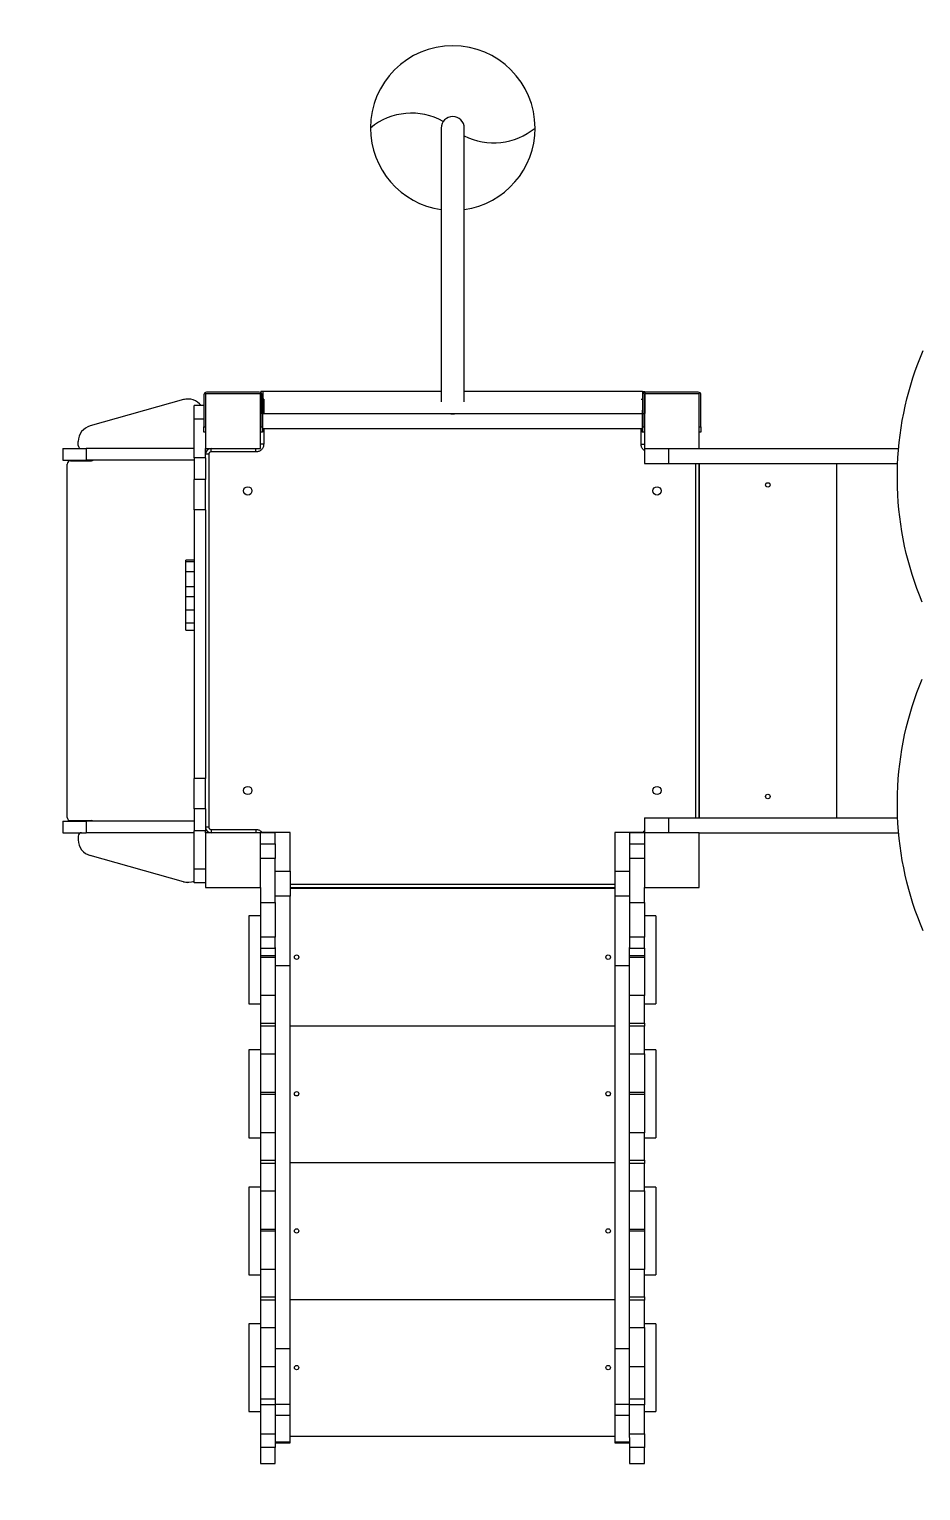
# Model space of a CAD drawing. Header units: millimetres. Extents: x -5136 to 7768, y -7241 to 6389.
# Drawn here: x -2827 to -1202, y -935 to 1729 of the extents above; entities that cross this region are included whole.
import ezdxf

# ---------------------------------------------------------------- set-up
doc = ezdxf.new("R2010")
doc.units = ezdxf.units.MM
for name, color, linetype in [('DIKOM_ЗОНА', 80, 'Continuous'), ('DIKOM_ОБЪЕКТ', 7, 'Continuous'), ('DIKOM_РАЗМЕР_ОБЪЕКТА', 7, 'Continuous')]:
    doc.layers.add(name, color=color, linetype=linetype)
doc.styles.add('style1', font='arial.ttf', dxfattribs={"width": 0.8})
doc.dimstyles.new('1-50', dxfattribs={"dimtxt": 300, "dimasz": 200, "dimexe": 100, "dimexo": 0, "dimgap": 100, "dimtad": 1, "dimtxsty": 'style1', "dimcen": 200, "dimclrd": 7, "dimclre": 7, "dimclrt": 7, "dimadec": 1, "dimazin": 2, "dimtfac": 1, "dimtmove": 0, "dimatfit": 2, "dimfxl": 0, "dimlwd": 25, "dimlwe": 18, "dimarcsym": 0})

# ---------------------------------------------------------------- blocks, each defined once
blk = doc.blocks.new('*D11')
at = {"layer": 'Defpoints', "color": 0, "transparency": 16777216}
for p in [(-3635.9, 3225.1), (4714.3, -2234.9), (4714.3, -5855.6)]:
    blk.add_point(p, dxfattribs=at)
at = {"layer": 'DIKOM_РАЗМЕР_ОБЪЕКТА', "color": 7, "lineweight": 18, "transparency": 16777216}
for p, q in [((-3635.9, 3225.1), (-3635.9, -5955.6)), ((4714.3, -2234.9), (4714.3, -5955.6))]:
    blk.add_line(p, q, dxfattribs=at)
at = {"layer": 'DIKOM_РАЗМЕР_ОБЪЕКТА', "color": 7, "lineweight": 25, "transparency": 16777216}
blk.add_line((-3435.9, -5855.6), (4514.3, -5855.6), dxfattribs=at)
at = {"layer": 'DIKOM_РАЗМЕР_ОБЪЕКТА', "color": 7, "transparency": 16777216}
for points in [[(-3435.9, -5822.2), (-3435.9, -5888.9), (-3635.9, -5855.6)], [(4514.3, -5822.2), (4514.3, -5888.9), (4714.3, -5855.6)]]:
    blk.add_solid(points, dxfattribs=at)
at = {"layer": 'DIKOM_РАЗМЕР_ОБЪЕКТА', "color": 7, "transparency": 16777216, "insert": (351, -5602.3), "char_height": 300, "attachment_point": 5, "style": 'style1'}
blk.add_mtext('8350', dxfattribs=at)
blk = doc.blocks.new('*D13')
at = {"layer": 'Defpoints', "color": 0, "transparency": 16777216}
for p in [(-5135.9, 3339.1), (6199.1, -1534.9), (6199.1, -7141)]:
    blk.add_point(p, dxfattribs=at)
at = {"layer": 'DIKOM_РАЗМЕР_ОБЪЕКТА', "color": 7, "lineweight": 18, "transparency": 16777216}
for p, q in [((-5135.9, 3339.1), (-5135.9, -7241)), ((6199.1, -1534.9), (6199.1, -7241))]:
    blk.add_line(p, q, dxfattribs=at)
at = {"layer": 'DIKOM_РАЗМЕР_ОБЪЕКТА', "color": 7, "lineweight": 25, "transparency": 16777216}
blk.add_line((-4935.9, -7141), (5999.1, -7141), dxfattribs=at)
at = {"layer": 'DIKOM_РАЗМЕР_ОБЪЕКТА', "color": 7, "transparency": 16777216}
for points in [[(-4935.9, -7107.7), (-4935.9, -7174.3), (-5135.9, -7141)], [(5999.1, -7107.7), (5999.1, -7174.3), (6199.1, -7141)]]:
    blk.add_solid(points, dxfattribs=at)
at = {"layer": 'DIKOM_РАЗМЕР_ОБЪЕКТА', "color": 7, "transparency": 16777216, "insert": (1341, -6887.7), "char_height": 300, "attachment_point": 5, "style": 'style1'}
blk.add_mtext('11350', dxfattribs=at)

msp = doc.modelspace()

# ---------------------------------------------------------------- linework, layer by layer
at = {"layer": 'DIKOM_ЗОНА', "color": 3, "lineweight": 15}
msp.add_lwpolyline([(-4531.344, 1643.599, -0.29957505), (-3926.767, 725.1), (-3926.767, -898.155, 0.35718554), (-2722.638, -2368.686, -0.35718554), (-1919.885, -3349.04), (-1919.885, -3511.949, 0.41272563), (-427.509, -5011.929), (1525.411, -5021.856, 0.16147487), (2123.904, -4826.769, -0.17554559), (2777.089, -4633.457, 0.23878514), (4020.729, -4094.438, -0.21350644), (4753.675, -3733.966, 0.40359769), (6199.116, -2234.958), (6199.116, -834.9, 0.30440132), (5578.229, 90.451, -0.3034451), (4957.347, 1012.3), (4955.43, 1559.977, 0.26730996), (4203.99, 2854.599, -0.25722998)], format="xyb", dxfattribs=at)
at = {"layer": 'DIKOM_ОБЪЕКТ', "color": 7, "linetype": 'Continuous', "lineweight": 15}
for p, q in [((-2075.974, 1549.235), (-2075.974, 1050.035)), ((-2033.974, 1050.035), (-2033.974, 1549.235)), ((-2407.686, 1067.866), (-2503.686, 1067.866)), ((-2400.974, 1069.235), (-2404.974, 1069.235)), ((-2404.974, 1069.235), (-2404.974, 1029.235)), ((-2075.974, 1069.235), (-2400.974, 1069.235)), ((-2400.974, 1069.235), (-2400.974, 1029.235)), ((-1708.974, 1069.235), (-2033.974, 1069.235)), ((-1708.974, 1069.235), (-1708.974, 1029.235)), ((-1708.974, 1069.235), (-1704.974, 1069.235)), ((-1704.974, 1069.235), (-1704.974, 1029.235)), ((-1607.686, 1067.866), (-1703.686, 1067.866)), ((-2545.775, 1054.201), (-2715.775, 1006.601)), ((-2545.775, 1054.201), (-2715.775, 1006.601)), ((-2545.775, 1054.201), (-2545.775, 1054.201)), ((-2537.686, 1055.312), (-2537.686, 1055.312)), ((-2508.686, 1043.336), (-2526.686, 1043.336)), ((-2526.686, 1018.336), (-2526.686, 1043.336)), ((-2508.686, 1062.866), (-2508.686, 1004.866)), ((-2505.686, 1064.866), (-2505.686, 964.866)), ((-2405.686, 1064.866), (-2505.686, 1064.866)), ((-2405.686, 964.866), (-2405.686, 1064.866)), ((-2402.686, 1004.866), (-2402.686, 1062.866)), ((-2399.686, 1054.866), (-2402.686, 1054.866)), ((-2399.686, 1054.866), (-2399.686, 1028.366)), ((-1711.686, 1054.866), (-1708.686, 1054.866)), ((-1708.686, 1062.866), (-1708.686, 1004.866)), ((-1705.686, 1064.866), (-1705.686, 964.866)), ((-1605.686, 1064.866), (-1705.686, 1064.866)), ((-1605.686, 964.866), (-1605.686, 1064.866)), ((-1602.686, 1004.866), (-1602.686, 1062.866)), ((-2526.686, 948.336), (-2526.686, 1018.336)), ((-2508.686, 1018.336), (-2526.686, 1018.336)), ((-2400.974, 1029.235), (-2404.974, 1029.235)), ((-2401.686, 1034.866), (-2402.686, 1034.866)), ((-2401.686, 1034.866), (-2401.686, 994.866)), ((-1709.686, 1028.366), (-2401.686, 1028.366)), ((-2400.974, 1029.235), (-2061.377, 1029.235)), ((-2048.571, 1029.235), (-1708.974, 1029.235)), ((-1708.686, 1034.866), (-1709.686, 1034.866)), ((-1709.686, 1034.866), (-1709.686, 994.866)), ((-1708.974, 1029.235), (-1704.974, 1029.235)), ((-2715.775, 1006.601), (-2715.775, 1006.601)), ((-2508.686, 1004.866), (-2505.686, 1004.866)), ((-2508.686, 994.866), (-2508.686, 1004.866)), ((-2505.686, 994.866), (-2508.686, 994.866)), ((-2405.686, 1004.866), (-2402.686, 1004.866)), ((-2402.686, 994.866), (-2405.686, 994.866)), ((-2402.686, 1004.866), (-2402.686, 994.866)), ((-2401.686, 994.866), (-2402.686, 994.866)), ((-2401.686, 1001.366), (-1709.686, 1001.366)), ((-2399.686, 1001.366), (-2399.686, 972.866)), ((-1711.686, 972.866), (-1711.686, 1001.366)), ((-1708.686, 994.866), (-1709.686, 994.866)), ((-1708.686, 1004.866), (-1705.686, 1004.866)), ((-1708.686, 994.866), (-1708.686, 1004.866)), ((-1705.686, 994.866), (-1708.686, 994.866)), ((-1605.686, 1004.866), (-1602.686, 1004.866)), ((-1602.686, 994.866), (-1605.686, 994.866)), ((-1602.686, 1004.866), (-1602.686, 994.866)), ((-2765.686, 964.866), (-2765.686, 943.866)), ((-2765.686, 964.866), (-2723.002, 964.866)), ((-2737.686, 970.866), (-2737.686, 977.712)), ((-2737.686, 977.712), (-2737.686, 977.712)), ((-2737.686, 970.866), (-2737.686, 977.712)), ((-2737.686, 970.866), (-2737.686, 970.866)), ((-2723.002, 964.866), (-2723.002, 943.866)), ((-2526.686, 964.866), (-2723.002, 964.866)), ((-2505.686, 948.336), (-2505.686, 964.866)), ((-2505.686, 964.866), (-2405.686, 964.866)), ((-2495.686, 958.866), (-2495.686, 964.866)), ((-2413.686, 958.866), (-2413.686, 964.866)), ((-2399.686, 972.866), (-2405.686, 972.866)), ((-1711.686, 972.866), (-1705.686, 972.866)), ((-1705.686, 964.866), (-1605.686, 964.866)), ((-1705.686, 964.866), (-1705.686, 937.866)), ((-1661.917, 964.866), (-1661.917, 937.866)), ((-1605.686, 964.866), (-1242.233, 964.866)), ((-2765.686, 943.866), (-2723.002, 943.866)), ((-2757.686, 292.866), (-2757.686, 936.866)), ((-2757.686, 936.866), (-2757.686, 936.866)), ((-2757.686, 292.866), (-2757.686, 936.866)), ((-2751.686, 942.866), (-2713.686, 942.866)), ((-2526.686, 943.866), (-2723.002, 943.866)), ((-2505.686, 948.336), (-2526.686, 948.336)), ((-2526.686, 948.336), (-2526.686, 908.336)), ((-2499.686, 954.866), (-2505.686, 954.866)), ((-2505.686, 948.336), (-2505.686, 908.336)), ((-2499.686, 954.866), (-2499.686, 274.866)), ((-2413.686, 958.866), (-2495.686, 958.866)), ((-1705.686, 937.866), (-1661.917, 937.866)), ((-1661.917, 937.866), (-1243.983, 937.866)), ((-1611.686, 291.866), (-1611.686, 937.866)), ((-1605.686, 291.866), (-1605.686, 937.866)), ((-1605.683, 937.866), (-1605.683, 291.866)), ((-1355.683, 937.866), (-1355.683, 291.866)), ((-2505.686, 908.336), (-2526.686, 908.336)), ((-2526.686, 853.065), (-2526.686, 908.336)), ((-2505.686, 853.065), (-2505.686, 908.336)), ((-2505.686, 853.065), (-2526.686, 853.065)), ((-2526.686, 853.065), (-2526.686, 363.608)), ((-2505.686, 853.065), (-2505.686, 363.608)), ((-2526.686, 761.658), (-2541.686, 761.658)), ((-2541.686, 758.969), (-2541.686, 761.658)), ((-2541.686, 758.969), (-2526.686, 758.969)), ((-2541.686, 741.081), (-2541.686, 758.969)), ((-2541.686, 741.081), (-2526.686, 741.081)), ((-2541.686, 713.368), (-2541.686, 741.081)), ((-2541.686, 713.368), (-2526.686, 713.368)), ((-2541.686, 695.499), (-2541.686, 713.368)), ((-2541.686, 695.499), (-2526.686, 695.499)), ((-2541.686, 670.94), (-2541.686, 695.499)), ((-2541.686, 670.94), (-2526.686, 670.94)), ((-2541.686, 647.152), (-2541.686, 670.94)), ((-2541.686, 647.152), (-2526.686, 647.152)), ((-2541.686, 634.08), (-2541.686, 647.152)), ((-2541.686, 634.08), (-2526.686, 634.08)), ((-2505.686, 363.608), (-2526.686, 363.608)), ((-2526.686, 308.336), (-2526.686, 363.608)), ((-2505.686, 308.336), (-2505.686, 363.608)), ((-2505.686, 308.336), (-2526.686, 308.336)), ((-2526.686, 308.336), (-2526.686, 268.336)), ((-2505.686, 308.336), (-2505.686, 268.336)), ((-2765.686, 285.866), (-2765.686, 264.866)), ((-2765.686, 285.866), (-2723.002, 285.866)), ((-2757.686, 292.866), (-2757.686, 292.866)), ((-2751.686, 286.866), (-2713.686, 286.866)), ((-2723.002, 285.866), (-2723.002, 264.866)), ((-2526.686, 285.866), (-2723.002, 285.866)), ((-2505.686, 268.336), (-2526.686, 268.336)), ((-2526.686, 198.336), (-2526.686, 268.336)), ((-2499.686, 274.866), (-2505.686, 274.866)), ((-2505.686, 264.866), (-2505.686, 268.336)), ((-2495.686, 270.866), (-2413.686, 270.866)), ((-2495.686, 270.866), (-2495.686, 264.866)), ((-2413.686, 270.866), (-2413.686, 264.866)), ((-1705.686, 291.866), (-1705.686, 264.866)), ((-1705.686, 291.866), (-1661.917, 291.866)), ((-1661.917, 291.866), (-1661.917, 264.866)), ((-1661.917, 291.866), (-1243.963, 291.866)), ((-2765.686, 264.866), (-2723.002, 264.866)), ((-2737.686, 258.866), (-2737.686, 252.02)), ((-2737.686, 258.866), (-2737.686, 258.866)), ((-2737.686, 258.866), (-2737.686, 252.02)), ((-2737.686, 252.02), (-2737.686, 252.02)), ((-2526.686, 264.866), (-2723.002, 264.866)), ((-2405.686, 264.866), (-2505.686, 264.866)), ((-2505.686, 264.866), (-2505.686, 164.866)), ((-2378.686, 265.038), (-2405.686, 265.038)), ((-2405.686, 265.038), (-2405.686, 264.866)), ((-2378.686, 264.866), (-2405.686, 264.866)), ((-2405.686, 164.866), (-2405.686, 264.866)), ((-2405.686, 244.866), (-2378.686, 244.866)), ((-2378.686, 265.038), (-2378.686, 264.866)), ((-2351.686, 265.038), (-2378.686, 265.038)), ((-2378.686, 244.866), (-2378.686, 264.866)), ((-2378.686, 244.866), (-2378.686, 217.683)), ((-2351.686, 195.038), (-2351.686, 265.038)), ((-1759.686, 265.038), (-1759.686, 195.038)), ((-1732.686, 265.038), (-1759.686, 265.038)), ((-1732.686, 264.866), (-1732.686, 265.038)), ((-1705.686, 265.038), (-1732.686, 265.038)), ((-1705.686, 264.866), (-1732.686, 264.866)), ((-1732.686, 264.866), (-1732.686, 244.866)), ((-1732.686, 244.866), (-1705.686, 244.866)), ((-1732.686, 244.866), (-1732.686, 217.683)), ((-1705.686, 264.866), (-1705.686, 164.866)), ((-1605.686, 264.866), (-1705.686, 264.866)), ((-1605.686, 164.866), (-1605.686, 264.866)), ((-1605.686, 264.866), (-1242.192, 264.866)), ((-2545.775, 175.531), (-2715.775, 223.131)), ((-2715.775, 223.131), (-2715.775, 223.131)), ((-2545.775, 175.531), (-2715.775, 223.131)), ((-2378.686, 217.683), (-2405.686, 217.683)), ((-2378.686, 137.859), (-2378.686, 217.683)), ((-1705.686, 217.683), (-1732.686, 217.683)), ((-1732.686, 217.683), (-1732.686, 137.859)), ((-2505.686, 198.336), (-2526.686, 198.336)), ((-2526.686, 173.336), (-2526.686, 198.336)), ((-2378.686, 195.038), (-2351.686, 195.038)), ((-2351.686, 195.038), (-2351.686, 149.017)), ((-1759.686, 195.038), (-1732.686, 195.038)), ((-1759.686, 195.038), (-1759.686, 149.017)), ((-2545.775, 175.531), (-2545.775, 175.531)), ((-2537.686, 174.42), (-2537.686, 174.42)), ((-2505.686, 173.336), (-2526.686, 173.336)), ((-2505.686, 164.866), (-2405.686, 164.866)), ((-2405.686, 164.866), (-2405.686, 137.859)), ((-2351.686, 170.866), (-1759.686, 170.866)), ((-2351.686, 164.866), (-1759.686, 164.866)), ((-1759.686, 163.038), (-2351.686, 163.038)), ((-1705.686, 137.859), (-1705.686, 164.866)), ((-1705.686, 164.866), (-1605.686, 164.866)), ((-2405.686, 137.859), (-2378.686, 137.859)), ((-2405.686, 137.859), (-2405.686, 74.756)), ((-2351.686, 149.017), (-2378.686, 149.017)), ((-2378.686, 137.859), (-2378.686, 74.756)), ((-2351.686, 22.493), (-2351.686, 149.017)), ((-1732.686, 149.017), (-1759.686, 149.017)), ((-1759.686, 149.017), (-1759.686, 22.493)), ((-1732.686, 137.859), (-1705.686, 137.859)), ((-1732.686, 137.859), (-1732.686, 74.756)), ((-1705.686, 137.859), (-1705.686, 74.756)), ((-2405.686, 113.259), (-2426.686, 113.259)), ((-2426.686, 113.259), (-2426.686, -46.741)), ((-1684.686, 113.259), (-1705.686, 113.259)), ((-1684.686, 113.259), (-1684.686, -46.741)), ((-2378.686, 74.756), (-2405.686, 74.756)), ((-2405.686, 74.756), (-2405.686, 54.58)), ((-2405.686, 54.58), (-2378.686, 54.58)), ((-2405.686, 54.58), (-2405.686, 41.038)), ((-2378.686, 55.374), (-2378.686, 74.756)), ((-2378.686, 55.374), (-2378.686, 22.493)), ((-1705.686, 74.756), (-1732.686, 74.756)), ((-1732.686, 74.756), (-1732.686, 55.374)), ((-1732.686, 22.493), (-1732.686, 55.374)), ((-1732.686, 54.58), (-1705.686, 54.58)), ((-1705.686, 54.58), (-1705.686, 74.756)), ((-1705.686, 54.58), (-1705.686, 41.038)), ((-2405.686, 41.038), (-2378.686, 41.038)), ((-2405.686, 41.038), (-2405.686, 38.038)), ((-2405.686, 38.038), (-2378.686, 38.038)), ((-2405.686, 38.038), (-2405.686, -31.962)), ((-1732.686, 41.038), (-1705.686, 41.038)), ((-1732.686, 38.038), (-1705.686, 38.038)), ((-1705.686, 41.038), (-1705.686, 38.038)), ((-1705.686, 38.038), (-1705.686, -31.962)), ((-2351.686, 22.493), (-2378.686, 22.493)), ((-2378.686, 22.493), (-2378.686, -675.552)), ((-2351.686, -675.552), (-2351.686, 22.493)), ((-1732.686, 22.493), (-1759.686, 22.493)), ((-1759.686, 22.493), (-1759.686, -675.552)), ((-1732.686, -675.552), (-1732.686, 22.493)), ((-2426.686, -46.741), (-2405.686, -46.741)), ((-2378.686, -31.962), (-2405.686, -31.962)), ((-2405.686, -31.962), (-2405.686, -81.962)), ((-1705.686, -31.962), (-1732.686, -31.962)), ((-1705.686, -81.962), (-1705.686, -31.962)), ((-1705.686, -46.741), (-1684.686, -46.741)), ((-2405.686, -81.962), (-2378.686, -81.962)), ((-2405.686, -81.962), (-2405.686, -87.962)), ((-2378.686, -87.962), (-2405.686, -87.962)), ((-2405.686, -87.962), (-2405.686, -137.962)), ((-2351.686, -86.962), (-1759.686, -86.962)), ((-1732.686, -81.962), (-1705.686, -81.962)), ((-1705.686, -87.962), (-1732.686, -87.962)), ((-1705.686, -81.962), (-1705.686, -87.962)), ((-1705.686, -137.962), (-1705.686, -87.962)), ((-2405.686, -130.962), (-2426.686, -130.962)), ((-2426.686, -130.962), (-2426.686, -290.962)), ((-1684.686, -130.962), (-1705.686, -130.962)), ((-1684.686, -130.962), (-1684.686, -290.962)), ((-2405.686, -137.962), (-2378.686, -137.962)), ((-2405.686, -137.962), (-2405.686, -207.962)), ((-1732.686, -137.962), (-1705.686, -137.962)), ((-1705.686, -137.962), (-1705.686, -207.962)), ((-2405.686, -207.962), (-2378.686, -207.962)), ((-2405.686, -207.962), (-2405.686, -211.962)), ((-2405.686, -211.962), (-2378.686, -211.962)), ((-2405.686, -211.962), (-2405.686, -281.962)), ((-1732.686, -207.962), (-1705.686, -207.962)), ((-1732.686, -211.962), (-1705.686, -211.962)), ((-1705.686, -207.962), (-1705.686, -211.962)), ((-1705.686, -211.962), (-1705.686, -281.962)), ((-2426.686, -290.962), (-2405.686, -290.962)), ((-2378.686, -281.962), (-2405.686, -281.962)), ((-2405.686, -281.962), (-2405.686, -331.962)), ((-1705.686, -281.962), (-1732.686, -281.962)), ((-1705.686, -331.962), (-1705.686, -281.962)), ((-1705.686, -290.962), (-1684.686, -290.962)), ((-2405.686, -331.962), (-2378.686, -331.962)), ((-2405.686, -331.962), (-2405.686, -337.962)), ((-2378.686, -337.962), (-2405.686, -337.962)), ((-2405.686, -337.962), (-2405.686, -387.962)), ((-2351.686, -335.962), (-1759.686, -335.962)), ((-1732.686, -331.962), (-1705.686, -331.962)), ((-1705.686, -337.962), (-1732.686, -337.962)), ((-1705.686, -331.962), (-1705.686, -337.962)), ((-1705.686, -387.962), (-1705.686, -337.962)), ((-2405.686, -380.962), (-2426.686, -380.962)), ((-2426.686, -380.962), (-2426.686, -540.962)), ((-2405.686, -387.962), (-2378.686, -387.962)), ((-2405.686, -387.962), (-2405.686, -457.962)), ((-1732.686, -387.962), (-1705.686, -387.962)), ((-1684.686, -380.962), (-1705.686, -380.962)), ((-1705.686, -387.962), (-1705.686, -457.962)), ((-1684.686, -380.962), (-1684.686, -540.962)), ((-2405.686, -457.962), (-2378.686, -457.962)), ((-2405.686, -457.962), (-2405.686, -460.962)), ((-2405.686, -460.962), (-2378.686, -460.962)), ((-2405.686, -460.962), (-2405.686, -530.962)), ((-1732.686, -457.962), (-1705.686, -457.962)), ((-1732.686, -460.962), (-1705.686, -460.962)), ((-1705.686, -457.962), (-1705.686, -460.962)), ((-1705.686, -460.962), (-1705.686, -530.962)), ((-2378.686, -530.962), (-2405.686, -530.962)), ((-2405.686, -530.962), (-2405.686, -580.962)), ((-1705.686, -530.962), (-1732.686, -530.962)), ((-1705.686, -580.962), (-1705.686, -530.962)), ((-2426.686, -540.962), (-2405.686, -540.962)), ((-1705.686, -540.962), (-1684.686, -540.962)), ((-2405.686, -580.962), (-2378.686, -580.962)), ((-2405.686, -580.962), (-2405.686, -586.962)), ((-2351.686, -585.962), (-1759.686, -585.962)), ((-1732.686, -580.962), (-1705.686, -580.962)), ((-1705.686, -580.962), (-1705.686, -586.962)), ((-2378.686, -586.962), (-2405.686, -586.962)), ((-2405.686, -586.962), (-2405.686, -636.962)), ((-1705.686, -586.962), (-1732.686, -586.962)), ((-1705.686, -636.962), (-1705.686, -586.962)), ((-2405.686, -629.962), (-2426.686, -629.962)), ((-2426.686, -629.962), (-2426.686, -789.962)), ((-2405.686, -636.962), (-2378.686, -636.962)), ((-2405.686, -636.962), (-2405.686, -708.012)), ((-1732.686, -636.962), (-1705.686, -636.962)), ((-1684.686, -629.962), (-1705.686, -629.962)), ((-1705.686, -636.962), (-1705.686, -708.012)), ((-1684.686, -629.962), (-1684.686, -789.962)), ((-2351.686, -675.552), (-2378.686, -675.552)), ((-2378.686, -675.552), (-2378.686, -777.421)), ((-2351.686, -777.421), (-2351.686, -675.552)), ((-1732.686, -675.552), (-1759.686, -675.552)), ((-1759.686, -675.552), (-1759.686, -777.421)), ((-1732.686, -777.421), (-1732.686, -675.552)), ((-2405.686, -708.012), (-2378.686, -708.012)), ((-2405.686, -708.012), (-2405.686, -766.923)), ((-1732.686, -708.012), (-1705.686, -708.012)), ((-1705.686, -708.012), (-1705.686, -766.923)), ((-2405.686, -766.923), (-2378.686, -766.923)), ((-2405.686, -766.923), (-2405.686, -777.712)), ((-1732.686, -766.923), (-1705.686, -766.923)), ((-1705.686, -766.923), (-1705.686, -777.712)), ((-2426.686, -789.962), (-2405.686, -789.962)), ((-2378.686, -777.712), (-2405.686, -777.712)), ((-2405.686, -777.712), (-2405.686, -830.646)), ((-2351.686, -777.421), (-2378.686, -777.421)), ((-2378.686, -777.421), (-2378.686, -797.55)), ((-2351.686, -797.55), (-2378.686, -797.55)), ((-2378.686, -797.55), (-2378.686, -837.316)), ((-2351.686, -797.55), (-2351.686, -777.421)), ((-2351.686, -846.208), (-2351.686, -797.55)), ((-1732.686, -777.421), (-1759.686, -777.421)), ((-1759.686, -777.421), (-1759.686, -797.55)), ((-1732.686, -797.55), (-1759.686, -797.55)), ((-1759.686, -797.55), (-1759.686, -846.208)), ((-1732.686, -797.55), (-1732.686, -777.421)), ((-1705.686, -777.712), (-1732.686, -777.712)), ((-1732.686, -837.316), (-1732.686, -797.55)), ((-1705.686, -830.646), (-1705.686, -777.712)), ((-1705.686, -789.962), (-1684.686, -789.962)), ((-2405.686, -830.646), (-2378.686, -830.646)), ((-2405.686, -830.646), (-2405.686, -855.833)), ((-2378.686, -837.316), (-2378.686, -855.833)), ((-2351.686, -846.208), (-2378.686, -846.208)), ((-2378.686, -846.855), (-2351.686, -846.855)), ((-2351.686, -834.962), (-1759.686, -834.962)), ((-2351.686, -846.855), (-2351.686, -846.208)), ((-1732.686, -846.208), (-1759.686, -846.208)), ((-1759.686, -846.208), (-1759.686, -846.855)), ((-1759.686, -846.855), (-1732.686, -846.855)), ((-1732.686, -830.646), (-1705.686, -830.646)), ((-1732.686, -837.316), (-1732.686, -855.833)), ((-1705.686, -830.646), (-1705.686, -855.833)), ((-2378.686, -855.833), (-2405.686, -855.833)), ((-2405.686, -855.833), (-2405.686, -884.962)), ((-2378.686, -884.962), (-2378.686, -855.833)), ((-1705.686, -855.833), (-1732.686, -855.833)), ((-1732.686, -855.833), (-1732.686, -884.962)), ((-1705.686, -884.962), (-1705.686, -855.833)), ((-2405.686, -884.962), (-2378.686, -884.962)), ((-1732.686, -884.962), (-1705.686, -884.962))]:
    msp.add_line(p, q, dxfattribs=at)
at = {"layer": 'DIKOM_ОБЪЕКТ', "color": 7, "linetype": 'Continuous', "lineweight": 15, "flags": 128}
for points in [[(-1199.214, 685.273), (-1204.214, 697.558), (-1208.935, 709.99), (-1213.373, 722.559), (-1217.526, 735.259), (-1221.39, 748.079), (-1224.962, 761.011), (-1228.242, 774.046), (-1231.225, 787.176), (-1233.911, 800.391), (-1236.297, 813.683), (-1238.382, 827.042), (-1240.164, 840.459), (-1241.642, 853.926), (-1242.816, 867.432), (-1243.683, 880.969), (-1244.245, 894.528), (-1244.499, 908.099), (-1244.447, 921.673), (-1244.088, 935.241), (-1243.422, 948.793), (-1242.45, 962.321), (-1241.173, 975.815), (-1239.591, 989.266), (-1237.706, 1002.664), (-1235.518, 1016.001), (-1233.03, 1029.268), (-1230.243, 1042.455), (-1227.158, 1055.554), (-1223.779, 1068.555), (-1220.106, 1081.45), (-1216.144, 1094.23), (-1211.894, 1106.886), (-1207.359, 1119.409), (-1202.543, 1131.792), (-1197.448, 1144.025)], [(-1197.448, 86.176), (-1202.543, 98.409), (-1207.359, 110.792), (-1211.894, 123.315), (-1216.144, 135.971), (-1220.106, 148.751), (-1223.779, 161.646), (-1227.158, 174.647), (-1230.243, 187.746), (-1233.03, 200.933), (-1235.518, 214.199), (-1237.706, 227.537), (-1239.591, 240.935), (-1241.173, 254.386), (-1242.45, 267.88), (-1243.422, 281.407), (-1244.088, 294.96), (-1244.447, 308.528), (-1244.499, 322.102), (-1244.245, 335.673), (-1243.683, 349.232), (-1242.816, 362.769), (-1241.642, 376.275), (-1240.164, 389.742), (-1238.382, 403.159), (-1236.297, 416.518), (-1233.911, 429.81), (-1231.225, 443.025), (-1228.242, 456.155), (-1224.962, 469.19), (-1221.39, 482.122), (-1217.526, 494.942), (-1213.373, 507.641), (-1208.935, 520.211), (-1204.214, 532.643), (-1199.214, 544.928)]]:
    msp.add_lwpolyline(points, dxfattribs=at)
at = {"layer": 'DIKOM_ОБЪЕКТ', "color": 7, "linetype": 'Continuous', "lineweight": 15}
for centre, radius in [((-2428.686, 887.866), 7.5), ((-1682.686, 887.866), 7.5), ((-1480.683, 898.866), 4), ((-2428.686, 341.866), 7.5), ((-1682.686, 341.866), 7.5), ((-1480.683, 330.866), 4), ((-2339.686, 38.038), 4), ((-1771.686, 38.038), 4), ((-2339.686, -210.962), 4), ((-1771.686, -210.962), 4), ((-2339.686, -460.962), 4), ((-1771.686, -460.962), 4), ((-2339.686, -709.962), 4), ((-1771.686, -709.962), 4)]:
    msp.add_circle(centre, radius, dxfattribs=at)
for centre, radius, start, end in [((-2054.974, 1549.235), 150, 0, 180), ((-2129.974, 1458.995), 117.338, 60.537394, 129.730558), ((-2054.974, 1549.235), 150, 180, 261.952154), ((-2054.974, 1549.235), 21, 0, 180), ((-2054.974, 1549.235), 21, 90, 180), ((-2054.974, 1549.235), 21, 0, 90), ((-1979.974, 1639.475), 117.338, 242.599456, 309.730558), ((-2054.974, 1549.235), 150, 278.047846, 0), ((-2503.686, 1062.866), 5, 90, 180), ((-2407.686, 1062.866), 5, 0, 90), ((-1703.686, 1062.866), 5, 90, 180), ((-1607.686, 1062.866), 5, 0, 90), ((-2537.686, 1025.312), 30, 36.927585, 105.642246), ((-2537.686, 1025.312), 30, 89.999999, 105.642246), ((-2054.974, 1049.235), 21, 252.24721, 270), ((-2054.974, 1049.235), 21, 270, 287.75279), ((-2707.686, 977.712), 30, 105.642246, 180.000011), ((-2707.686, 977.712), 30, 105.642246, 180.000011), ((-2731.686, 970.866), 6, 179.999989, 270), ((-2731.686, 970.866), 6, 179.999989, 270), ((-2495.686, 954.866), 10, 90, 180), ((-2751.686, 936.866), 6, 90, 180.000011), ((-2751.686, 936.866), 6, 90, 180.000011), ((-2713.686, 948.866), 6, 270, 303.55731), ((-2713.686, 948.866), 6, 270, 303.55731), ((-2751.686, 292.866), 6, 180.000011, 270), ((-2751.686, 292.866), 6, 180.000011, 270), ((-2713.686, 280.866), 6, 56.442896, 90), ((-2713.686, 280.866), 6, 56.442896, 90), ((-2495.686, 274.866), 10, 180, 270), ((-2731.686, 258.866), 6, 90, 179.999989), ((-2731.686, 258.866), 6, 90, 179.999989), ((-2707.686, 252.02), 30, 180.000011, 254.357754), ((-2707.686, 252.02), 30, 180.000011, 254.357754), ((-2537.686, 204.42), 30, 254.357754, 291.510188), ((-2537.686, 204.42), 30, 254.357754, 269.999999)]:
    msp.add_arc(centre, radius, start, end, dxfattribs=at)
for points, knots in [([(-2399.686, 972.866), (-2399.732, 972.012), (-2399.825, 970.253), (-2400.604, 967.644), (-2401.896, 965.135), (-2403.717, 962.897), (-2405.955, 961.076), (-2408.464, 959.784), (-2411.073, 959.005), (-2412.832, 958.911), (-2413.686, 958.866)], [0, 0, 0, 0, 0.11651603, 0.24001133, 0.36864081, 0.5, 0.63135919, 0.75998867, 0.88348397, 1, 1, 1, 1]), ([(-1705.686, 961.424), (-1706.341, 961.914), (-1707.769, 962.981), (-1709.471, 965.143), (-1710.77, 967.642), (-1711.547, 970.254), (-1711.641, 972.012), (-1711.686, 972.866)], [0, 0, 0, 0, 0.182288841, 0.397116586, 0.607480115, 0.80944708, 1, 1, 1, 1]), ([(-2495.686, 958.866), (-2496.189, 958.813), (-2496.963, 958.73), (-2497.895, 958.232), (-2498.536, 957.715), (-2499.052, 957.075), (-2499.551, 956.143), (-2499.633, 955.369), (-2499.686, 954.866)], [0, 0, 0, 0, 0.23945684, 0.36836066, 0.5, 0.63163934, 0.76054316, 1, 1, 1, 1]), ([(-2499.686, 274.866), (-2499.633, 274.363), (-2499.551, 273.589), (-2499.052, 272.658), (-2498.536, 272.017), (-2497.895, 271.5), (-2496.963, 271.002), (-2496.189, 270.919), (-2495.686, 270.866)], [0, 0, 0, 0, 0.23945684, 0.36836066, 0.5, 0.63163934, 0.76054316, 1, 1, 1, 1]), ([(-2413.686, 270.866), (-2412.832, 270.821), (-2411.074, 270.727), (-2408.462, 269.95), (-2405.964, 268.65), (-2403.856, 266.999), (-2402.83, 265.633), (-2402.383, 265.038)], [0, 0, 0, 0, 0.1937449, 0.39909504, 0.61298239, 0.83140874, 1, 1, 1, 1]), ([(-1708.989, 265.038), (-1708.547, 265.639), (-1707.619, 266.903), (-1706.35, 267.825), (-1705.686, 268.309)], [0, 0, 0, 0, 0.47633578, 1, 1, 1, 1])]:
    msp.add_open_spline(points, degree=3, knots=knots, dxfattribs=at)

# ---------------------------------------------------------------- dimensions: what is measured, and where the dimension line sits
at = {"layer": 'DIKOM_РАЗМЕР_ОБЪЕКТА'}
for base, p1, p2, text, picture, middle in [((6199.116, -7140.991), (-5135.921, 3339.121), (6199.116, -1534.929), '11350', '*D13', (1341.037, -7140.991)), ((4714.314, -5855.576), (-3635.921, 3225.1), (4714.314, -2234.9), '8350', '*D11', (351.043, -5855.576))]:
    dim = msp.add_linear_dim(base=base, p1=p1, p2=p2, text=text, dimstyle='1-50', dxfattribs=at)
    dim.commit()
    dim.dimension.update_dxf_attribs({"geometry": picture, "text_midpoint": middle, "dimtype": 160})

doc.saveas('drawing.dxf')
